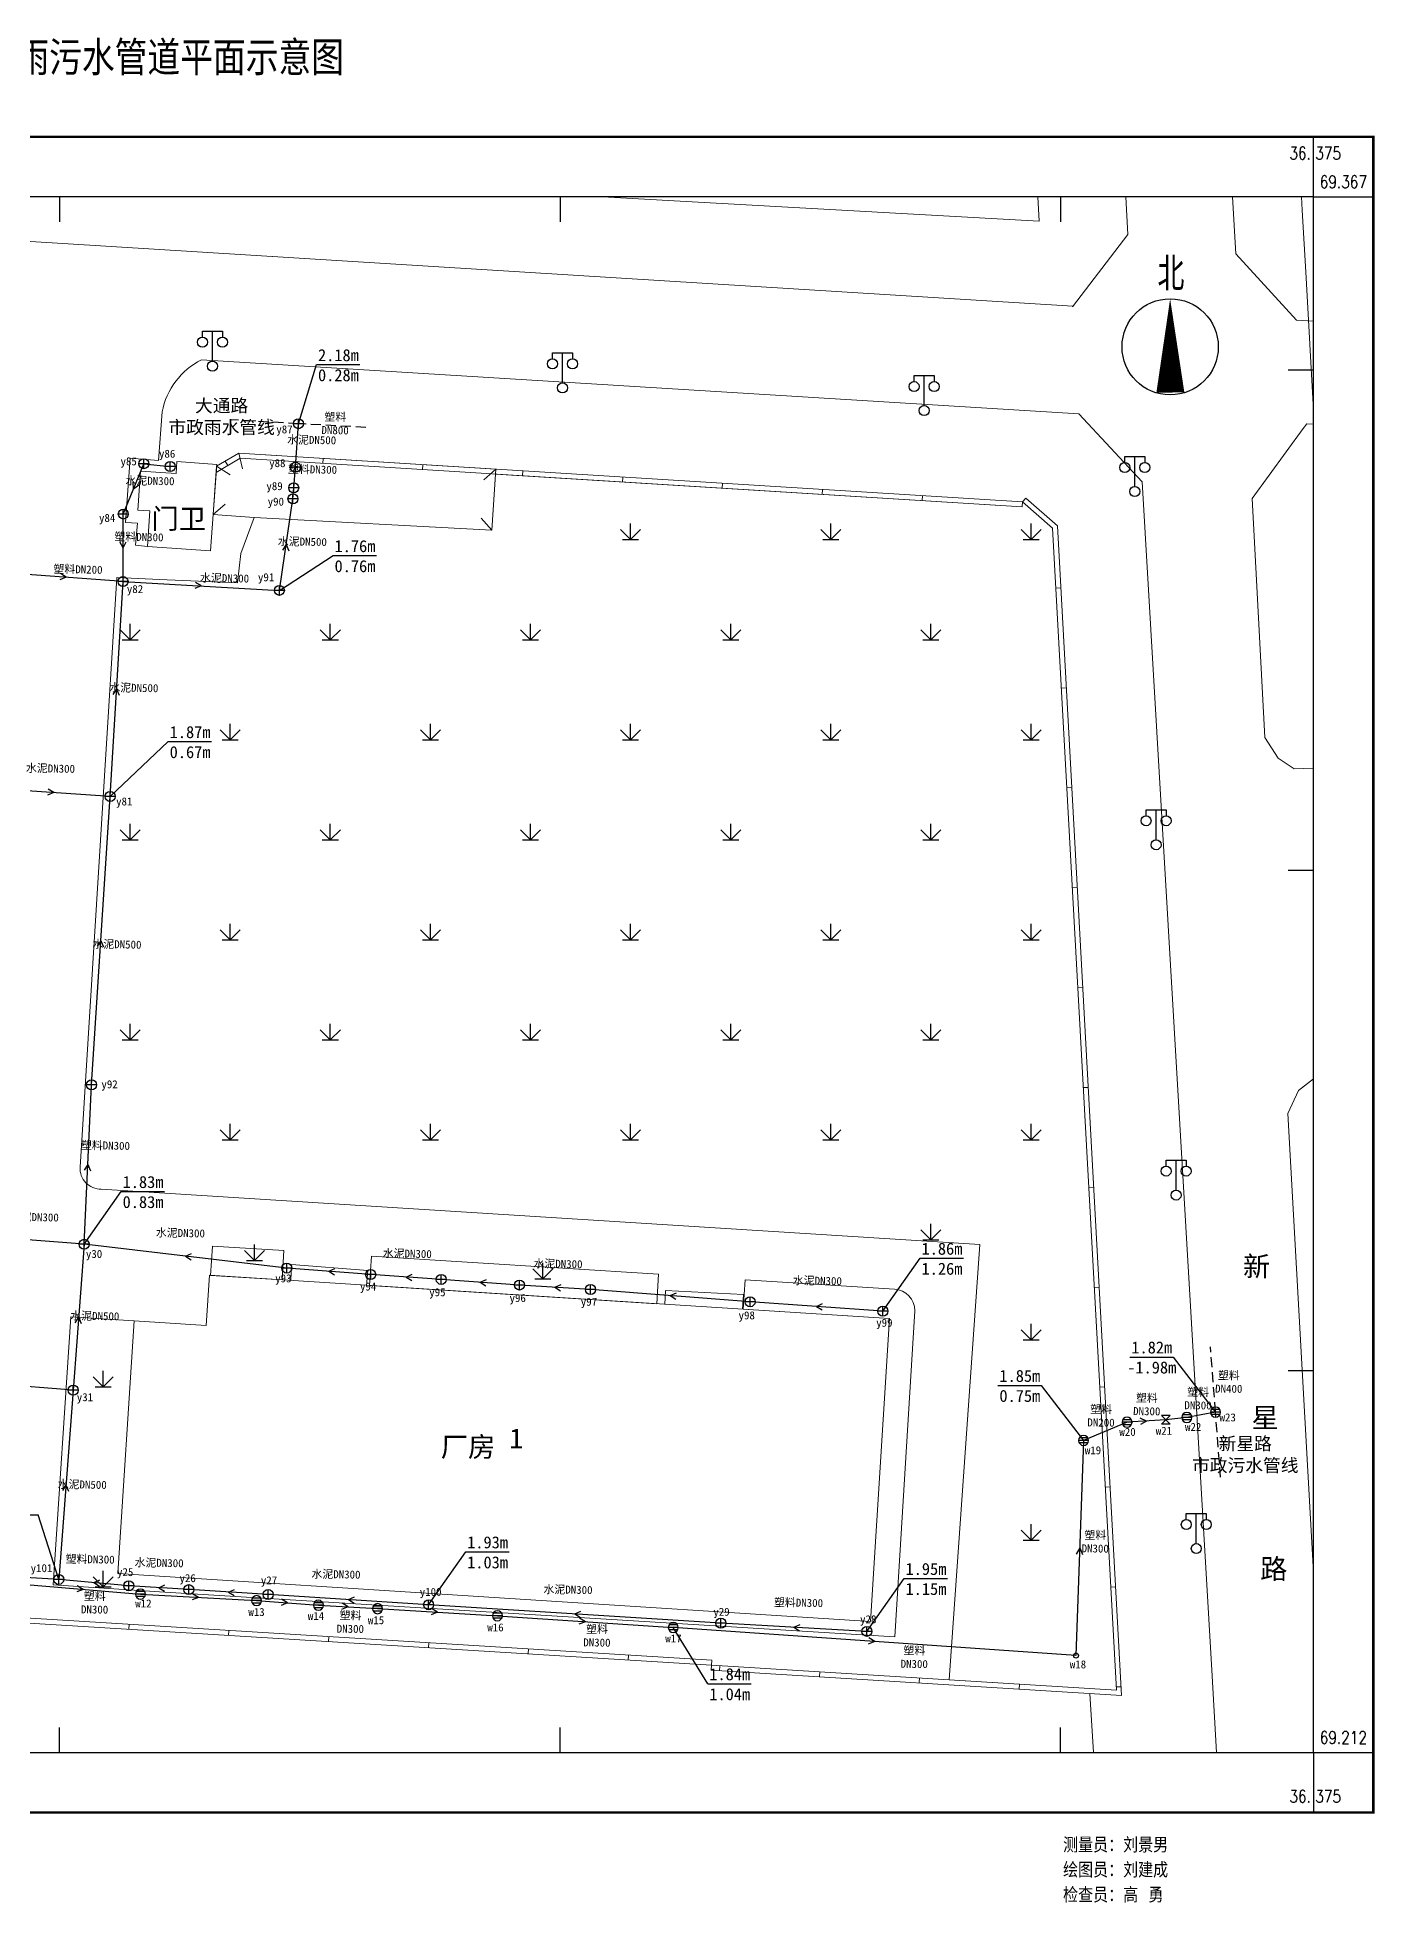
# Model space of a CAD drawing. Extents: x 36054 to 36381, y 69196 to 69387.
# Drawn here: x 36247.8 to 36381.4, y 69196.8 to 69383.3 of the extents above; entities that cross this region are included whole.
import ezdxf
from ezdxf.enums import TextEntityAlignment as Align

# ---------------------------------------------------------------- set-up
doc = ezdxf.new("R2010")
doc.units = 0
doc.header["$LTSCALE"] = 0.5
doc.linetypes.add('X5', pattern=[3, 2, -1])
doc.layers.get('0').update_dxf_attribs({"linetype": 'CONTINUOUS'})
for name, color, linetype in [('DX', 251, 'CONTINUOUS'), ('TK', 7, 'CONTINUOUS'), ('WS', 1, 'CONTINUOUS'), ('WSZDH', 246, 'CONTINUOUS'), ('WSZJ', 6, 'CONTINUOUS'), ('YS', 5, 'CONTINUOUS'), ('YSZDH', 160, 'CONTINUOUS'), ('YSZJ', 180, 'CONTINUOUS')]:
    doc.layers.add(name, color=color, linetype=linetype)
doc.styles.add('HZ', font='rs.shx', dxfattribs={"width": 0.8, "bigfont": 'hztxt.shx'})
doc.styles.add('宋体', font='')
doc.styles.add('等线体', font='simhei.ttf')
doc.styles.get('宋体').set_extended_font_data('SimSun')

# ---------------------------------------------------------------- blocks, each defined once
blk = doc.blocks.new('953011')
for p, q in [((-1, 1), (0, 0)), ((-0.8, 0), (0.8, 0)), ((0, 0), (0, 1.6)), ((0, 0), (1, 1))]:
    blk.add_line(p, q)
blk = doc.blocks.new('352101')
for p, q in [((-1, 2.9), (-1, 3.5)), ((-1, 3.5), (1, 3.5)), ((0, 0.5), (0, 3.5)), ((1, 3.5), (1, 2.9))]:
    blk.add_line(p, q)
for centre in [(-1, 2.4), (1, 2.4), (0, 0)]:
    blk.add_circle(centre, 0.5)
blk = doc.blocks.new('A$C697D6A6E')
at = {"linetype": 'Continuous'}
for p, q in [((2, 1), (0, 1)), ((1, 0), (1, 2))]:
    blk.add_line(p, q, dxfattribs=at)
blk.add_circle((1, 1), 1)
blk = doc.blocks.new('YSJ')
at = {"linetype": 'Continuous'}
blk.add_blockref('A$C697D6A6E', (-1, -1), dxfattribs=at)
blk = doc.blocks.new('PSYJ')
at = {"linetype": 'Continuous'}
for p, q in [((0.87, 0.5), (-0.87, 0.5)), ((1, 0), (-1, 0)), ((0.87, -0.5), (-0.87, -0.5))]:
    blk.add_line(p, q, dxfattribs=at)
at = {"linetype": 'Continuous', "flags": 128}
blk.add_lwpolyline([(-1, 0, 1), (1, 0, 1), (-1, 0, 1.572674)], format="xyb", dxfattribs=at)
blk = doc.blocks.new('A$C5EF8434D')
at = {"layer": 'WS', "linetype": 'Continuous'}
for p, q in [((0.87, 0.87), (0, 0.87)), ((0, 0.87), (0.87, 0)), ((0, 0), (0.87, 0.87)), ((0.87, 0), (0, 0))]:
    blk.add_line(p, q, dxfattribs=at)
blk = doc.blocks.new('A$C7FC33ACB')
at = {"layer": 'WS', "linetype": 'Continuous'}
blk.add_circle((0.25, 0.25), 0.25, dxfattribs=at)
blk = doc.blocks.new('新块1')
at = {"layer": 'YS', "linetype": 'Continuous'}
for q in [(31357.87, 73630.72), (31358.74, 73630.74)]:
    blk.add_line((31358.33, 73629.91, 2.48), q, dxfattribs=at)
blk = doc.blocks.new('新块')
at = {"layer": 'WS', "linetype": 'Continuous'}
for q in [(28733.01, 66304.67, 2.88), (28733, 66303.77, 2.88)]:
    blk.add_line((28732.11, 66304.24, 2.88), q, dxfattribs=at)
blk = doc.blocks.new('北方向')
at = {"layer": 'TK', "linetype": 'Continuous', "flags": 128}
blk.add_lwpolyline([(37385.207, 70891.392, 0, 1, 0), (37385.216, 70888.038, 1, 1, 0)], format="xyseb", dxfattribs=at)
at = {"layer": 'TK', "linetype": 'Continuous'}
blk.add_circle((37385.208, 70889.672), 1.72, dxfattribs=at)
at = {"layer": 'TK', "linetype": 'Continuous', "style": 'HZ', "width": 0.8}
blk.add_text('北', height=1.2, dxfattribs=at).set_placement((37384.755, 70891.676, 5.073))

msp = doc.modelspace()

# ---------------------------------------------------------------- linework, layer by layer
at = {"layer": 'DX', "color": 8, "linetype": 'Continuous', "lineweight": 18}
for p, q in [((36265.68, 69340.4), (36267.04, 69339.56)), ((36266.55, 69340.91), (36266.8, 69340.48)), ((36267.9, 69341.7), (36268.28, 69340.15)), ((36276.32, 69341.18), (36276.29, 69340.68)), ((36286.3, 69340.56), (36286.27, 69340.06)), ((36293.57, 69340.11), (36292.37, 69339.05)), ((36296.28, 69339.95), (36296.25, 69339.45)), ((36306.26, 69339.33), (36306.23, 69338.83)), ((36316.24, 69338.71), (36316.21, 69338.21)), ((36265.33, 69335.59), (36266.54, 69336.63)), ((36326.22, 69338.09), (36326.19, 69337.59)), ((36336.2, 69337.47), (36336.17, 69336.97)), ((36346.18, 69336.85), (36346.15, 69336.35)), ((36346.18, 69336.85), (36346.52, 69337.23)), ((36293.19, 69334), (36292.13, 69335.2)), ((36349.52, 69328.22), (36350.02, 69328.25)), ((36350.07, 69318.23), (36350.57, 69318.26)), ((36350.62, 69308.25), (36351.11, 69308.28)), ((36351.16, 69298.26), (36351.66, 69298.29)), ((36351.71, 69288.28), (36352.21, 69288.31)), ((36352.26, 69278.29), (36352.76, 69278.32)), ((36352.81, 69268.31), (36353.31, 69268.34)), ((36353.36, 69258.32), (36353.86, 69258.35)), ((36353.9, 69248.34), (36354.4, 69248.37)), ((36354.45, 69238.35), (36354.95, 69238.38)), ((36355, 69228.37), (36355.5, 69228.4)), ((36256.91, 69224.15), (36256.94, 69224.65)), ((36266.89, 69223.53), (36266.92, 69224.03)), ((36276.87, 69222.92), (36276.9, 69223.42)), ((36286.85, 69222.3), (36286.88, 69222.8)), ((36296.83, 69221.69), (36296.86, 69222.19)), ((36306.81, 69221.07), (36306.84, 69221.57)), ((36315.12, 69220.56), (36315.15, 69221.06)), ((36315.12, 69220.56), (36315.09, 69220.06)), ((36315.96, 69220.51), (36315.93, 69220.01)), ((36325.94, 69219.89), (36325.91, 69219.39)), ((36335.92, 69219.28), (36335.89, 69218.78)), ((36345.9, 69218.66), (36345.87, 69218.16)), ((36355.55, 69218.38), (36356.05, 69218.41))]:
    msp.add_line(p, q, dxfattribs=at)
at = {"layer": 'DX', "color": 8, "linetype": 'Continuous', "lineweight": 18, "flags": 128}
for points in [[(36190.52, 69367.33), (36191.27, 69366.35), (36351.21, 69356.4)], [(36347.73, 69367.33), (36347.86, 69364.89), (36304.25, 69367.33)], [(36351.2, 69356.33), (36356.73, 69363.56), (36356.52, 69367.33)], [(36367.18, 69367.33), (36367.5, 69361.65), (36373.56, 69355.01), (36375.25, 69354.91)], [(36367.5, 69361.65), (36367.18, 69367.33)], [(36374.07, 69367.33), (36374.14, 69366.02), (36374.54, 69359.23), (36375.25, 69345.98)], [(36367.5, 69361.65), (36373.56, 69355.01), (36375.25, 69354.91)], [(36260.25, 69345.84), (36259.9, 69340.99)], [(36374.24, 69344.19), (36369.13, 69337.18), (36370.39, 69313.29), (36371.75, 69311.23), (36373.35, 69310.16), (36375.25, 69310.24)], [(36375.25, 69344.61), (36374.61, 69344.65), (36374.24, 69344.19)], [(36260, 69329.08), (36267.76, 69328.74), (36268.12, 69331.69), (36269.43, 69335.29), (36293.19, 69334), (36293.57, 69340.11)], [(36346.15, 69336.35), (36268.03, 69341.2), (36265.64, 69339.79)], [(36346.18, 69336.85), (36267.9, 69341.7), (36265.68, 69340.4)], [(36365.56, 69211.83), (36365.12, 69220.06), (36358.15, 69338.86)], [(36346.52, 69337.23), (36349.68, 69334.44), (36356.1, 69217.53), (36315.09, 69220.06)], [(36346.18, 69336.85), (36349.19, 69334.21), (36355.57, 69218.07), (36315.12, 69220.56)], [(36063.75, 69293.03), (36075.8, 69235.81), (36315.15, 69221.06)], [(36063.75, 69290.61), (36075.39, 69235.33), (36315.12, 69220.56)], [(36375.25, 69279.17), (36373.76, 69278.01), (36372.69, 69275.72), (36375.25, 69229.81)], [(36260, 69267.78), (36341.92, 69262.62), (36338.88, 69219.1)], [(36265.28, 69262.43), (36265.09, 69259.52)], [(36265.28, 69262.43), (36272.42, 69262.01), (36272.23, 69259.07)], [(36273.1, 69259.01), (36273.17, 69260.6), (36280.81, 69260.01), (36280.67, 69258.53)], [(36281.15, 69261.44), (36280.96, 69258.51)], [(36281.15, 69261.44), (36309.84, 69259.65), (36309.66, 69256.69)], [(36318.49, 69259.09), (36318.3, 69256.14)], [(36257.44, 69254.99), (36251.12, 69255.38), (36249.36, 69228.58), (36260, 69227.9)], [(36260, 69227.9), (36333.44, 69223.38)], [(36352.93, 69217.73), (36353.28, 69211.83)]]:
    msp.add_lwpolyline(points, dxfattribs=at)
for points in [[(36358.15, 69338.86), (36351.83, 69345.64), (36264.17, 69351.04, 0.232644), (36260.25, 69345.84)], [(36260, 69329.08), (36255.71, 69329.29), (36252.05, 69270.35, 0.438234), (36254.17, 69268.15), (36260, 69267.78)], [(36318.49, 69259.09), (36333.41, 69258.15, -0.394622), (36335.45, 69255.99), (36333.44, 69223.38)]]:
    msp.add_lwpolyline(points, format="xyb", dxfattribs=at)
for points, elevation in [([(36257.05, 69341.2), (36256.58, 69334.79)], 1.67), ([(36257.05, 69341.2), (36259.9, 69340.99)], 2.24), ([(36256.58, 69334.79), (36257.79, 69334.7)], 1.67), ([(36257.79, 69334.7), (36257.58, 69332.51)], 1.44), ([(36258.77, 69332.4), (36257.58, 69332.51)], 0.32), ([(36310.46, 69256.61), (36310.53, 69258.02), (36318.32, 69257.62), (36318.24, 69256.14)], 7.33)]:
    msp.add_lwpolyline(points, dxfattribs=dict(at, elevation=elevation))
for points in [[(36265.7, 69340.58), (36261.73, 69340.87), (36261.64, 69339.67), (36258.1, 69339.92), (36257.82, 69336.03), (36259.03, 69335.94), (36258.77, 69332.4), (36265.07, 69331.94)], [(36293.19, 69334), (36269.43, 69335.29), (36265.33, 69335.59), (36265.68, 69340.4), (36267.9, 69341.7), (36293.57, 69340.11)], [(36272.42, 69262.01), (36265.28, 69262.43), (36265.09, 69259.52), (36272.23, 69259.07)], [(36309.84, 69259.65), (36281.15, 69261.44), (36280.96, 69258.51), (36309.66, 69256.69)], [(36255.83, 69229.73), (36257.44, 69254.99), (36264.66, 69254.53), (36264.98, 69259.53), (36332.92, 69255.21), (36331, 69224.94)]]:
    msp.add_lwpolyline(points, close=True, dxfattribs=at)
for points in [[(36349.19, 69334.21), (36346.18, 69336.85), (36346.15, 69336.35), (36293.54, 69339.61), (36293.19, 69334), (36269.43, 69335.29), (36268.12, 69331.69), (36267.76, 69328.74), (36260, 69329.08), (36255.71, 69329.29), (36252.05, 69270.35, 0.438234), (36254.17, 69268.15), (36260, 69267.78), (36341.92, 69262.62), (36338.88, 69219.1), (36355.57, 69218.07)], [(36257.44, 69254.99), (36251.12, 69255.38), (36249.36, 69228.58), (36260, 69227.9), (36333.44, 69223.38), (36335.45, 69255.99, 0.394622), (36333.41, 69258.15), (36318.49, 69259.09), (36318.3, 69256.14), (36332.92, 69255.21), (36331, 69224.94), (36255.83, 69229.73)]]:
    msp.add_lwpolyline(points, format="xyb", close=True, dxfattribs=at)
at = {"layer": 'TK', "linetype": 'Continuous'}
for p, q in [((36375.25, 69367.33), (36375.25, 69373.33)), ((36250, 69367.33), (36250, 69364.83)), ((36300, 69367.33), (36300, 69364.83)), ((36350, 69367.33), (36350, 69364.83)), ((36375.25, 69367.33), (36381.25, 69367.33)), ((36375.25, 69350), (36372.75, 69350)), ((36375.25, 69300), (36372.75, 69300)), ((36375.25, 69250), (36372.75, 69250)), ((36250, 69211.83), (36250, 69214.33)), ((36300, 69211.83), (36300, 69214.33)), ((36350, 69211.83), (36350, 69214.33)), ((36375.25, 69211.83), (36381.25, 69211.83)), ((36375.25, 69211.83), (36375.25, 69205.83))]:
    msp.add_line(p, q, dxfattribs=at)
at = {"layer": 'TK', "linetype": 'Continuous', "flags": 128}
msp.add_lwpolyline([(36057.75, 69205.83, 0.25, 0.25, 0), (36381.25, 69205.83, 0.25, 0.25, 0), (36381.25, 69373.33, 0.25, 0.25, 0), (36057.75, 69373.33, 0.25, 0.25, 0)], format="xyseb", close=True, dxfattribs=at)
msp.add_lwpolyline([(36063.75, 69211.83), (36375.25, 69211.83), (36375.25, 69367.33), (36063.75, 69367.33)], close=True, dxfattribs=at)
at = {"layer": 'WS', "linetype": 'X5'}
for p, q in [((36365.48, 69245.86), (36364.98, 69252.37)), ((36365.98, 69239.36), (36365.48, 69245.86))]:
    msp.add_line(p, q, dxfattribs=at)
at = {"layer": 'WS', "linetype": 'Continuous'}
for p, q in [((36360.52, 69245.09), (36356.64, 69244.85)), ((36362.61, 69245.32), (36360.52, 69245.09)), ((36365.48, 69245.86), (36362.61, 69245.32)), ((36356.64, 69244.85), (36352.3, 69243.03)), ((36352.3, 69243.03), (36351.54, 69221.52)), ((36246.65, 69228.61), (36258.08, 69227.67)), ((36258.08, 69227.67), (36269.68, 69227.01)), ((36269.68, 69227.01), (36275.86, 69226.55)), ((36275.86, 69226.55), (36281.77, 69226.21)), ((36281.77, 69226.21), (36293.74, 69225.5)), ((36293.74, 69225.5), (36311.31, 69224.33)), ((36351.54, 69221.52), (36311.31, 69224.33))]:
    msp.add_line(p, q, dxfattribs=at)
at = {"layer": 'WSZJ', "linetype": 'Continuous'}
for p, q in [((36356.91, 69251.36, 2.14), (36361.25, 69251.36, 2.14)), ((36361.25, 69251.36, 2.14), (36365.48, 69245.86)), ((36343.74, 69248.53, 2.14), (36348.07, 69248.53, 2.14)), ((36348.07, 69248.53, 2.14), (36352.3, 69243.03)), ((36314.76, 69218.71, 2.14), (36311.31, 69224.33)), ((36314.76, 69218.71, 2.14), (36319.1, 69218.71, 2.14))]:
    msp.add_line(p, q, dxfattribs=at)
at = {"layer": 'YS', "linetype": 'X5'}
for p, q in [((36273.86, 69344.66), (36267.11, 69345.04)), ((36280.61, 69344.28), (36273.86, 69344.66))]:
    msp.add_line(p, q, dxfattribs=at)
at = {"layer": 'YS', "linetype": 'Continuous'}
for p, q in [((36273.57, 69340.31), (36273.86, 69344.66)), ((36256.37, 69335.63), (36258.42, 69340.66)), ((36258.42, 69340.66), (36261.06, 69340.38)), ((36273.39, 69338.25), (36273.57, 69340.31)), ((36273.32, 69337.15), (36273.39, 69338.25)), ((36271.96, 69328), (36273.32, 69337.15)), ((36256.34, 69328.88), (36256.37, 69335.63)), ((36256.34, 69328.88), (36244.98, 69329.73)), ((36255.06, 69307.4), (36256.34, 69328.88)), ((36256.34, 69328.88), (36271.96, 69328)), ((36255.06, 69307.4), (36243.78, 69308.16)), ((36253.2, 69278.57), (36255.06, 69307.4)), ((36252.45, 69262.63), (36253.2, 69278.57)), ((36252.45, 69262.63), (36238.77, 69263.71)), ((36252.45, 69262.63), (36251.37, 69248.05)), ((36272.7, 69260.25), (36252.45, 69262.63)), ((36281.08, 69259.61), (36272.7, 69260.25)), ((36288.13, 69259.12), (36281.08, 69259.61)), ((36295.94, 69258.56), (36288.13, 69259.12)), ((36303.04, 69258.11), (36295.94, 69258.56)), ((36318.98, 69256.89), (36303.04, 69258.11)), ((36332.25, 69255.95), (36318.98, 69256.89)), ((36251.37, 69248.05), (36240.41, 69248.9)), ((36251.37, 69248.05), (36249.92, 69229.13)), ((36249.92, 69229.13), (36233.79, 69230.09)), ((36256.91, 69228.5), (36249.92, 69229.13)), ((36262.91, 69228.11), (36256.91, 69228.5)), ((36270.84, 69227.62), (36262.91, 69228.11)), ((36286.87, 69226.6), (36270.84, 69227.62)), ((36316.07, 69224.76), (36286.87, 69226.6)), ((36330.65, 69223.94), (36316.07, 69224.76))]:
    msp.add_line(p, q, dxfattribs=at)
at = {"layer": 'YSZJ', "linetype": 'Continuous'}
for p, q in [((36273.86, 69344.66), (36275.67, 69350.56, -4.67)), ((36275.67, 69350.56, -4.67), (36280.01, 69350.56, -4.67)), ((36271.96, 69328), (36277.32, 69331.47, -4.67)), ((36277.32, 69331.47, -4.67), (36281.65, 69331.47, -4.67)), ((36255.06, 69307.4), (36260.85, 69312.88, -4.67)), ((36260.85, 69312.88, -4.67), (36265.19, 69312.88, -4.67)), ((36252.45, 69262.63), (36256.15, 69267.91, -4.67)), ((36256.15, 69267.91, -4.67), (36260.49, 69267.91, -4.67)), ((36332.25, 69255.95), (36335.96, 69261.23, -4.67)), ((36335.96, 69261.23, -4.67), (36340.3, 69261.23, -4.67)), ((36243.52, 69235.6, -4.67), (36247.85, 69235.6, -4.67)), ((36249.92, 69229.13), (36247.85, 69235.6, -4.67)), ((36286.87, 69226.6), (36290.57, 69231.89, -4.67)), ((36290.57, 69231.89, -4.67), (36294.91, 69231.89, -4.67)), ((36330.65, 69223.94), (36334.36, 69229.23, -4.67)), ((36334.36, 69229.23, -4.67), (36338.69, 69229.23, -4.67))]:
    msp.add_line(p, q, dxfattribs=at)

# ---------------------------------------------------------------- block references
at = {"layer": 'DX', "color": 8, "linetype": 'Continuous', "lineweight": 18}
for name, p in [('352101', (36265.27, 69350.41)), ('352101', (36300.24, 69348.24)), ('352101', (36336.37, 69345.97)), ('953011', (36307.05, 69333.07)), ('953011', (36327.05, 69333.07)), ('953011', (36347.05, 69333.07)), ('953011', (36257.05, 69323.07)), ('953011', (36277.05, 69323.07)), ('953011', (36297.05, 69323.07)), ('953011', (36317.05, 69323.07)), ('953011', (36337.05, 69323.07)), ('953011', (36267.05, 69313.07)), ('953011', (36287.05, 69313.07)), ('953011', (36307.05, 69313.07)), ('953011', (36327.05, 69313.07)), ('953011', (36347.05, 69313.07)), ('953011', (36257.05, 69303.07)), ('953011', (36277.05, 69303.07)), ('953011', (36297.05, 69303.07)), ('953011', (36317.05, 69303.07)), ('953011', (36337.05, 69303.07)), ('953011', (36267.05, 69293.07)), ('953011', (36287.05, 69293.07)), ('953011', (36307.05, 69293.07)), ('953011', (36327.05, 69293.07)), ('953011', (36347.05, 69293.07)), ('953011', (36257.05, 69283.07)), ('953011', (36277.05, 69283.07)), ('953011', (36297.05, 69283.07)), ('953011', (36317.05, 69283.07)), ('953011', (36337.05, 69283.07)), ('953011', (36267.05, 69273.07)), ('953011', (36287.05, 69273.07)), ('953011', (36307.05, 69273.07)), ('953011', (36327.05, 69273.07)), ('953011', (36347.05, 69273.07)), ('953011', (36337.05, 69263.07)), ('953011', (36269.49, 69261.01)), ('953011', (36298.29, 69259.19)), ('953011', (36347.05, 69253.07)), ('953011', (36254.36, 69248.38)), ('953011', (36347.05, 69233.07)), ('953011', (36254.36, 69228.38))]:
    msp.add_blockref(name, p, dxfattribs=at)
at = {"layer": 'DX', "color": 8, "linetype": 'Continuous', "lineweight": 18, "rotation": 0.02217317916247185}
for p in [(36357.41, 69337.88), (36359.54, 69302.57), (36361.54, 69267.55), (36363.56, 69232.22)]:
    msp.add_blockref('352101', p, dxfattribs=at)
at = {"layer": 'TK', "linetype": 'Continuous', "xscale": 2.793988413352054, "yscale": 2.793988413443003, "zscale": 2.793988413342906}
msp.add_blockref('北方向', (-68092.89, -128712.58), dxfattribs=at)
at = {"layer": 'WS', "xscale": 0.5, "yscale": 0.5, "zscale": 0.5}
for p in [(36356.64, 69244.85), (36362.61, 69245.32), (36365.48, 69245.86), (36352.3, 69243.03), (36258.08, 69227.67), (36269.68, 69227.01), (36275.86, 69226.55), (36281.77, 69226.21), (36293.74, 69225.5), (36311.31, 69224.33)]:
    msp.add_blockref('PSYJ', p, dxfattribs=at)
at = {"layer": 'WS', "linetype": 'Continuous', "zscale": 0.6977162419094611}
for p, xscale, yscale, rotation in [((53518.77, 116653.14, -2.01), 0.6977162418297037, 0.697716241872824, 183.5303148363741), ((-8742.85, 91781.52, -2.01), 0.6977162418151777, 0.6977162418770604, 266.8619518012409), ((59163.87, 114139.94, -2.01), 0.6977162418292889, 0.6977162418728535, 176.400737884917), ((59175.39, 114139.14, -2.01), 0.6977162418292889, 0.6977162418728535, 176.400737884917), ((59184.28, 114138.58, -2.01), 0.6977162418292889, 0.6977162418728535, 176.400737884917), ((59190.33, 114138.18, -2.01), 0.6977162418292889, 0.6977162418728535, 176.400737884917), ((59199.27, 114137.65, -2.01), 0.6977162418292889, 0.6977162418728535, 176.400737884917), ((59214.04, 114136.71, -2.01), 0.6977162418292889, 0.697716241872854, 176.400737884917), ((59242.94, 114134.72, -2.01), 0.6977162418292889, 0.697716241872854, 176.400737884917)]:
    msp.add_blockref('新块', p, dxfattribs=dict(at, xscale=xscale, yscale=yscale, rotation=rotation))
at = {"layer": 'WS', "linetype": 'Continuous'}
for name, p in [('A$C5EF8434D', (36360.09, 69244.65)), ('A$C7FC33ACB', (36351.29, 69221.27))]:
    msp.add_blockref(name, p, dxfattribs=at)
at = {"layer": 'YS', "color": 5, "xscale": 0.5, "yscale": 0.5, "zscale": 0.5}
for p in [(36273.86, 69344.66), (36258.42, 69340.66), (36261.06, 69340.38), (36273.57, 69340.31), (36273.39, 69338.25), (36273.32, 69337.15), (36256.37, 69335.63), (36256.34, 69328.88), (36271.96, 69328), (36255.06, 69307.4), (36253.2, 69278.57), (36252.45, 69262.63), (36272.7, 69260.25), (36281.08, 69259.61), (36288.13, 69259.12), (36295.94, 69258.56), (36303.04, 69258.11), (36318.98, 69256.89), (36332.25, 69255.95), (36251.37, 69248.05), (36249.92, 69229.13), (36256.91, 69228.5), (36262.91, 69228.11), (36270.84, 69227.62), (36286.87, 69226.6), (36316.07, 69224.76), (36330.65, 69223.94)]:
    msp.add_blockref('YSJ', p, dxfattribs=at)
at = {"layer": 'YS', "linetype": 'Continuous', "zscale": 0.7200000000000006}
for p, xscale, yscale, rotation in [((-6993.33, 31264.85, -1.79), 0.7199999999220039, 0.7199999999425145, 334.4259487130269), ((11988.58, 17070.64, -1.79), 0.7199999999221772, 0.7199999999366801, 358.1608474573034), ((65051.27, 119252.42, -1.79), 0.7199999999270121, 0.7199999999414715, 173.1054108141705), ((86492.36, 41116.34, -1.79), 0.7199999999244507, 0.7199999999402706, 83.75256550190986), ((86505.85, 41115.47, -1.79), 0.7199999999244507, 0.7199999999402706, 83.75256550190986), ((65034.33, 119237.98, -1.79), 0.7199999999270121, 0.7199999999414715, 173.1054108141705), ((86491.13, 41094.81, -1.79), 0.7199999999244507, 0.7199999999402706, 83.75256550190986), ((65032.76, 119212.82, -1.79), 0.7199999999270121, 0.7199999999414715, 173.1054108141705), ((65031.46, 119190.44, -1.79), 0.7199999999270121, 0.7199999999414715, 173.1054108141705), ((-14482.77, 96558.15, -1.79), 0.7199999999291637, 0.7199999999427318, 264.7922327248967), ((-14468.46, 96556.64, -1.79), 0.7199999999291637, 0.7199999999427318, 264.7922327248967), ((-14460.74, 96556.07, -1.79), 0.7199999999291637, 0.7199999999427318, 264.7922327248967), ((-14453.32, 96555.54, -1.79), 0.7199999999291637, 0.7199999999427318, 264.7922327248967), ((-14445.86, 96555.04, -1.79), 0.7199999999291637, 0.7199999999427318, 264.7922327248967), ((-14434.34, 96554.21, -1.79), 0.7199999999291637, 0.7199999999427318, 264.7922327248967), ((-14419.73, 96553.13, -1.79), 0.7199999999291637, 0.7199999999427317, 264.7922327248967), ((65030.54, 119175.18, -1.79), 0.7199999999270121, 0.7199999999414715, 173.1054108141705), ((65029.28, 119158.43, -1.79), 0.7199999999270121, 0.7199999999414715, 173.1054108141705), ((-14491.93, 96525.52, -1.79), 0.7199999999291637, 0.7199999999427327, 264.7922327248967), ((-14485.44, 96525.01, -1.79), 0.7199999999291637, 0.7199999999427327, 264.7922327248967), ((-14478.48, 96524.57, -1.79), 0.7199999999291637, 0.7199999999427327, 264.7922327248967), ((-14466.5, 96523.82, -1.79), 0.7199999999291637, 0.7199999999427327, 264.7922327248967), ((-14443.88, 96522.39, -1.79), 0.7199999999291637, 0.7199999999427327, 264.7922327248967), ((-14421.99, 96521.06, -1.79), 0.7199999999291637, 0.7199999999427327, 264.7922327248967)]:
    msp.add_blockref('新块1', p, dxfattribs=dict(at, xscale=xscale, yscale=yscale, rotation=rotation))

# ---------------------------------------------------------------- texts
at = {"layer": 'DX', "color": 8, "linetype": 'Continuous', "lineweight": 18, "style": '宋体'}
for s, p in [('门卫', (36259.18, 69334.16)), ('新', (36368.22, 69259.42)), ('星', (36369.07, 69244.3)), ('厂房', (36288.08, 69241.39)), ('路', (36369.93, 69229.19))]:
    msp.add_text(s, height=2, dxfattribs=at).set_placement(p)
msp.add_text('1', height=2, dxfattribs=at).set_placement((36294.91, 69242.23), (36296.34, 69242.23), align=Align.ALIGNED)
at = {"layer": 'TK', "linetype": 'Continuous', "width": 0.8}
for s, height, style, p in [('苏州世涌纺织品科技有限公司2号房，3号房，4号房，5号房雨污水管道平面示意图', 3, '等线体', (36219.5, 69381.33)), ('69.367', 1.25, 'HZ', (36378.25, 69368.83)), ('69.212', 1.25, 'HZ', (36378.25, 69213.33))]:
    msp.add_text(s, height=height, dxfattribs=dict(at, style=style)).set_placement(p, align=Align.MIDDLE)
at = {"layer": 'TK', "linetype": 'Continuous', "style": 'HZ', "width": 0.8}
for p in [(36375, 69371.7), (36375, 69207.45)]:
    msp.add_text('36.', height=1.25, dxfattribs=at).set_placement(p, align=Align.MIDDLE_RIGHT)
for p in [(36375.45, 69371.7), (36375.45, 69207.45)]:
    msp.add_text('375', height=1.25, dxfattribs=at).set_placement(p, align=Align.MIDDLE_LEFT)
at = {"layer": 'TK', "linetype": 'Continuous', "style": 'HZ'}
for s, p in [('测量员：刘景男', (36350.25, 69202.58)), ('绘图员：刘建成', (36350.25, 69200.08)), ('检查员：高 勇', (36350.25, 69197.58))]:
    msp.add_text(s, height=1.5, dxfattribs=at).set_placement(p, align=Align.MIDDLE_LEFT)
at = {"layer": 'WSZDH', "linetype": 'Continuous', "style": '宋体'}
for s, p in [('w23', (36365.88, 69244.93, 3.3)), ('w20', (36355.87, 69243.48, 3.3)), ('w21', (36359.51, 69243.59, 3.3)), ('w22', (36362.43, 69243.98, 3.3)), ('w19', (36352.42, 69241.64, 3.3)), ('w12', (36257.56, 69226.33, 3.3)), ('w13', (36268.86, 69225.48, 3.3)), ('w14', (36274.8, 69225.08, 3.3)), ('w15', (36280.8, 69224.66, 3.3)), ('w16', (36292.73, 69223.94, 3.3)), ('w17', (36310.51, 69222.83, 3.3)), ('w18', (36350.92, 69220.24, 3.3))]:
    msp.add_text(s, height=0.8, dxfattribs=at).set_placement(p)
at = {"layer": 'WSZJ', "linetype": 'Continuous', "attachment_point": 2, "style": '宋体'}
for s, insert, char_height, width in [('1.82m\\P-1.98m', (36359.11, 69252.92, 2.14), 1.2, 2.8261), ('1.85m\\P0.75m', (36345.93, 69250.08, 2.14), 1.2, 2.8261), ('{\\fSimSun|b1|i0|c134|p2;新星路\\P市政污水管线}', (36368.45, 69243.36), 1.3, 11.5376), ('1.84m\\P1.04m', (36316.95, 69220.26, 2.14), 1.2, 2.8261)]:
    msp.add_mtext(s, dxfattribs=dict(at, insert=insert, char_height=char_height, width=width))
at = {"layer": 'WSZJ', "linetype": 'Continuous', "char_height": 0.8, "width": 5.0044, "attachment_point": 2, "rotation": 359.3945, "style": '宋体'}
for s, insert in [('塑料\\PDN400', (36366.82, 69249.93, 2.93)), ('塑料\\PDN300', (36358.63, 69247.68, 2.93)), ('塑料\\PDN300', (36363.75, 69248.27, 2.93)), ('塑料\\PDN200', (36354.06, 69246.55, 2.93)), ('塑料\\PDN300', (36353.48, 69233.96, 2.93)), ('塑料\\PDN300', (36253.52, 69227.86, 2.93)), ('塑料\\PDN300', (36279.07, 69225.93, 2.93)), ('塑料\\PDN300', (36303.7, 69224.56, 2.93)), ('塑料\\PDN300', (36335.4, 69222.42, 2.93))]:
    msp.add_mtext(s, dxfattribs=dict(at, insert=insert))
at = {"layer": 'YSZDH', "linetype": 'Continuous', "style": '宋体'}
for s, p in [('y87', (36271.65, 69343.69, 2.4)), ('y86', (36259.93, 69341.26, 2.4)), ('y85', (36256.09, 69340.5, 2.4)), ('y88', (36270.94, 69340.32, 2.4)), ('y89', (36270.66, 69338.02, 2.4)), ('y90', (36270.79, 69336.47, 2.4)), ('y84', (36253.94, 69334.84, 2.4)), ('y91', (36269.82, 69328.91, 2.4)), ('y82', (36256.72, 69327.73, 2.4)), ('y81', (36255.65, 69306.5, 2.4)), ('y92', (36254.18, 69278.23, 2.4)), ('y30', (36252.63, 69261.27, 2.4)), ('y93', (36271.54, 69258.83, 2.4)), ('y94', (36280.01, 69258.01, 2.4)), ('y95', (36286.93, 69257.44, 2.4)), ('y96', (36294.95, 69256.86, 2.4)), ('y97', (36302.07, 69256.49, 2.4)), ('y98', (36317.83, 69255.13, 2.4)), ('y99', (36331.58, 69254.39, 2.4)), ('y31', (36251.72, 69246.95, 2.4)), ('y101', (36247.11, 69229.86, 2.4)), ('y25', (36255.74, 69229.47, 2.4)), ('y26', (36261.98, 69228.86, 2.4)), ('y27', (36270.11, 69228.64, 2.4)), ('y100', (36285.98, 69227.49, 2.4)), ('y29', (36315.31, 69225.5, 2.4)), ('y28', (36329.97, 69224.75, 2.4))]:
    msp.add_text(s, height=0.8, dxfattribs=at).set_placement(p)
at = {"layer": 'YSZJ', "linetype": 'Continuous', "attachment_point": 2, "style": '宋体'}
for s, insert, char_height, width in [('2.18m\\P0.28m', (36277.86, 69352.11, -4.67), 1.2, 2.8261), ('{\\fSimSun|b1|i0|c134|p2;大通路\\P市政雨水管线}', (36266.19, 69347.12, -4.95), 1.3, 11.5376), ('1.76m\\P0.76m', (36279.51, 69333.02, -4.67), 1.2, 2.8261), ('1.87m\\P0.67m', (36263.04, 69314.43, -4.67), 1.2, 2.8261), ('1.83m\\P0.83m', (36258.34, 69269.46, -4.67), 1.2, 2.8261), ('1.86m\\P1.26m', (36338.15, 69262.79, -4.67), 1.2, 2.8261), ('1.93m\\P1.03m', (36292.76, 69233.44, -4.67), 1.2, 2.8261), ('1.95m\\P1.15m', (36336.55, 69230.78, -4.67), 1.2, 2.8261)]:
    msp.add_mtext(s, dxfattribs=dict(at, insert=insert, char_height=char_height, width=width))
at = {"layer": 'YSZJ', "linetype": 'Continuous', "char_height": 0.8, "width": 5.0044, "attachment_point": 2, "rotation": 358.9653, "style": '宋体'}
for s, insert in [('塑料\\PDN800', (36277.56, 69345.74, 0)), ('水泥DN500', (36275.19, 69343.44, 0)), ('塑料DN300', (36275.28, 69340.49, 0)), ('水泥DN300', (36259.04, 69339.35, 0)), ('塑料DN300', (36257.94, 69333.74, 0)), ('水泥DN500', (36274.26, 69333.27, 0)), ('塑料DN200', (36251.85, 69330.5, 0)), ('水泥DN300', (36266.49, 69329.62, 0)), ('水泥DN500', (36257.43, 69318.66, 0)), ('水泥DN300', (36249.1, 69310.6, 0)), ('水泥DN500', (36255.74, 69293.02, 0)), ('塑料DN300', (36254.59, 69272.91)), ('水泥DN300', (36247.48, 69265.75, 0)), ('水泥DN300', (36262.08, 69264.16, 0)), ('水泥DN300', (36284.74, 69262.1, 0)), ('水泥DN300', (36299.8, 69261.08, 0)), ('水泥DN300', (36325.71, 69259.39, 0)), ('水泥DN500', (36253.53, 69255.87, 0)), ('水泥DN500', (36252.27, 69239.02, 0)), ('塑料DN300', (36253.06, 69231.55, 0)), ('水泥DN300', (36259.95, 69231.19, 0)), ('水泥DN300', (36277.62, 69230.05, 0)), ('水泥DN300', (36300.8, 69228.51, 0)), ('塑料DN300', (36323.83, 69227.21, 0))]:
    msp.add_mtext(s, dxfattribs=dict(at, insert=insert))

doc.saveas('drawing.dxf')
